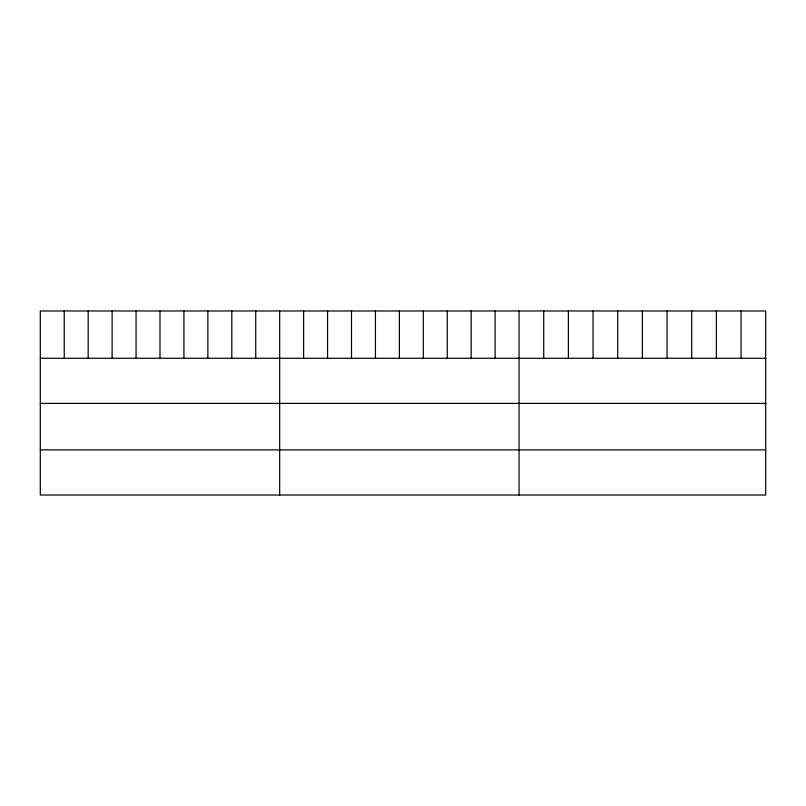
<?xml version="1.0" encoding="UTF-8"?>
<svg xmlns="http://www.w3.org/2000/svg" width="806" height="806" viewBox="0 0 806 806"><rect width="100%" height="100%" fill="white"/><g stroke="black" fill="none" stroke-linecap="round" stroke-linejoin="round"><path stroke-width="1.21" d="M765.7 358.267L765.7 495.015L40.3 495.015L40.3 310.985L765.7 310.985L765.7 358.267L40.3 358.267M40.3 403.393L765.7 403.393M40.3 449.889L765.7 449.889M741.036 310.985L741.036 358.267M716.373 310.985L716.373 358.267M691.709 310.985L691.709 358.267M667.046 310.985L667.046 358.267M642.382 310.985L642.382 358.267M617.718 310.985L617.718 358.267M593.055 310.985L593.055 358.267M568.391 310.985L568.391 358.267M543.728 310.985L543.728 358.267M519.064 310.985L519.064 495.015M495.126 310.985L495.126 358.267M471.188 310.985L471.188 358.267M447.249 310.985L447.249 358.267M423.311 310.985L423.311 358.267M399.373 310.985L399.373 358.267M375.435 310.985L375.435 358.267M351.497 310.985L351.497 358.267M327.558 310.985L327.558 358.267M303.62 310.985L303.62 358.267M279.682 310.985L279.682 495.015M255.744 310.985L255.744 358.267M231.806 310.985L231.806 358.267M207.867 310.985L207.867 358.267M183.929 310.985L183.929 358.267M159.991 310.985L159.991 358.267M136.053 310.985L136.053 358.267M112.115 310.985L112.115 358.267M88.176 310.985L88.176 358.267M64.238 310.985L64.238 358.267"/></g></svg>
